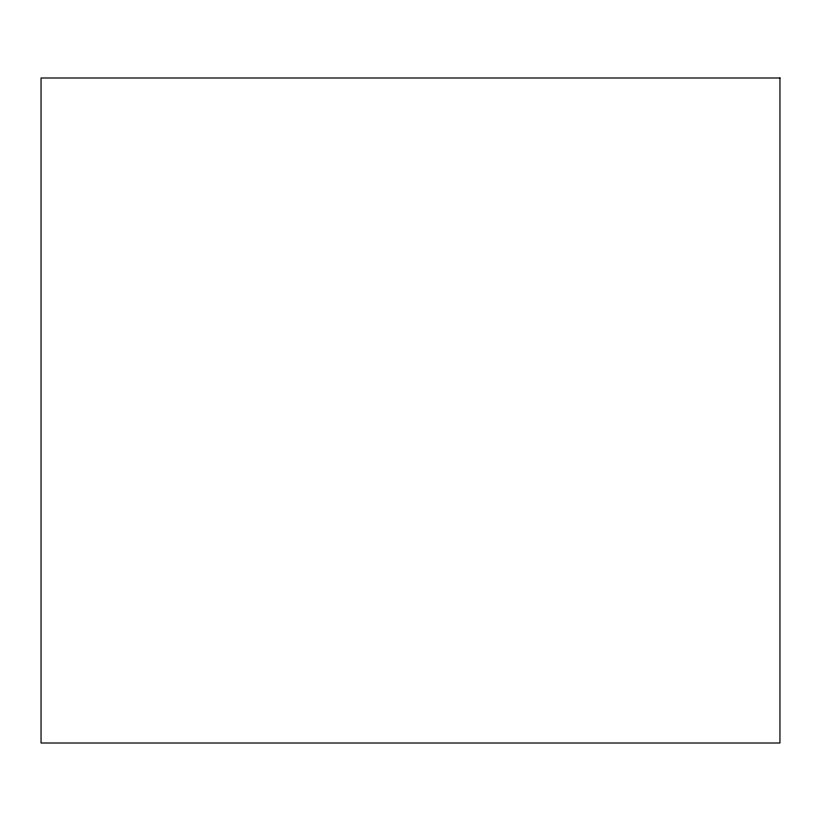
<?xml version="1.0" encoding="UTF-8"?>
<svg xmlns="http://www.w3.org/2000/svg" width="821" height="821" viewBox="0 0 821 821"><rect width="100%" height="100%" fill="white"/><g stroke="black" fill="none" stroke-linecap="round" stroke-linejoin="round"><path stroke-width="1.23" d="M779.95 77.995L41.05 77.995L41.05 743.005L779.95 743.005L779.95 77.995"/></g></svg>
